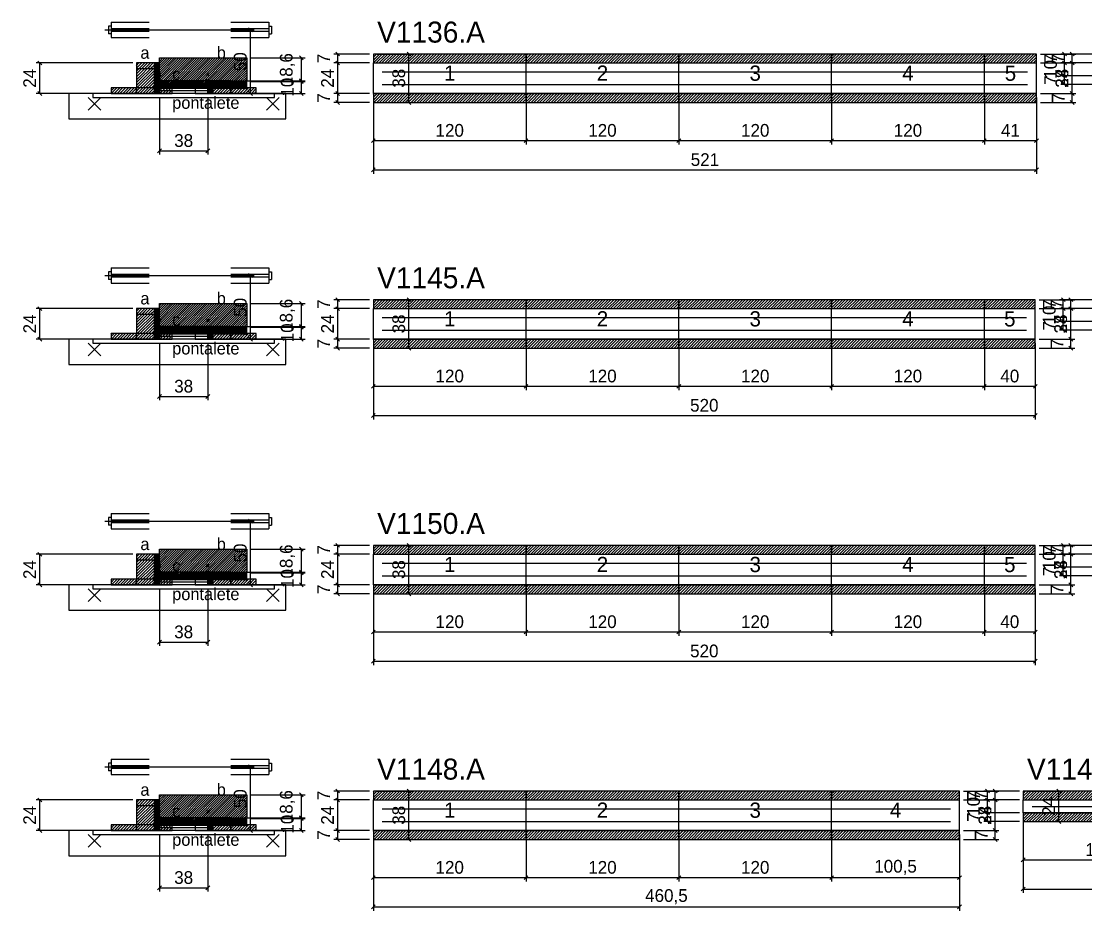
# Model space of a CAD drawing. Extents: x -10500 to 3070, y -11667 to 1250.
# Drawn here: x -69 to 768, y -10123 to -9424 of the extents above; entities that cross this region are included whole.
import ezdxf
from ezdxf.enums import TextEntityAlignment as Align

# ---------------------------------------------------------------- set-up
doc = ezdxf.new("R2010")
doc.units = 0
for name, color, linetype in [('5', 5, 'Continuous'), ('barrote', 126, 'Continuous'), ('CONCRETO', 251, 'Continuous'), ('COTA', 241, 'Continuous'), ('detalhes', 7, 'Continuous'), ('ESTRUTURACAO', 7, 'Continuous'), ('Hachura', 251, 'Continuous'), ('Madeira', 126, 'Continuous'), ('NOMENCLATURA', 7, 'Continuous'), ('Painéis', 200, 'Continuous'), ('presilha', 224, 'Continuous'), ('SARR_2.2x7', 40, 'Continuous'), ('SCO-___-LAJ', 224, 'Continuous'), ('TENSOR', 224, 'Continuous')]:
    doc.layers.add(name, color=color, linetype=linetype)
doc.dimstyles.new('PAINEL', dxfattribs={"dimtxt": 10, "dimasz": 3, "dimexe": 3, "dimexo": 3, "dimgap": 3, "dimtad": 1, "dimblk": 'OBLIQUE', "dimblk1": 'OBLIQUE', "dimcen": 2.5, "dimclrd": 4, "dimclre": 4, "dimclrt": 240, "dimazin": 3, "dimtfac": 1, "dimtmove": 0, "dimatfit": 3})

# ---------------------------------------------------------------- blocks, each defined once
blk = doc.blocks.new('PAR_ESQ')
for p, q in [((-1, -1), (1, 1)), ((-1, 1), (1, -1))]:
    blk.add_line(p, q)
blk = doc.blocks.new('PAR_FUNDO_ESQ')
for p, q in [((-1, -1), (1, 1)), ((-1, 1), (1, -1))]:
    blk.add_line(p, q)
blk = doc.blocks.new('PAR_FUNDO_DIR')
for p, q in [((-1, -1), (1, 1)), ((-1, 1), (1, -1))]:
    blk.add_line(p, q)
blk = doc.blocks.new('par_int_esq')
for p, q in [((-1, -1), (1, 1)), ((-1, 1), (1, -1))]:
    blk.add_line(p, q)
blk = doc.blocks.new('par_int_dir')
for p, q in [((-1, -1), (1, 1)), ((-1, 1), (1, -1))]:
    blk.add_line(p, q)
blk = doc.blocks.new('_OBLIQUE')
at = {"color": 0, "linetype": 'BYBLOCK'}
blk.add_line((-0.5, -0.5), (0.5, 0.5), dxfattribs=at)

msp = doc.modelspace()

# ---------------------------------------------------------------- hatches: boundary and pattern name
at = {"layer": 'COTA'}
h = msp.add_hatch(dxfattribs=at)
h.set_pattern_fill('ANSI31', scale=0.4)
h.paths.add_polyline_path([(40, -9473), (40, -9453), (108.5, -9453), (108.5, -9471.6), (78, -9471.6), (78, -9473)])
h = msp.add_hatch(dxfattribs=at)
h.set_pattern_fill('ANSI31', scale=0.5)
h.paths.add_polyline_path([(208, -9457), (328, -9457), (328, -9450), (208, -9450)])
h = msp.add_hatch(dxfattribs=at)
h.set_pattern_fill('ANSI31', scale=0.5)
h.paths.add_polyline_path([(328, -9457), (448, -9457), (448, -9450), (328, -9450)])
h = msp.add_hatch(dxfattribs=at)
h.set_pattern_fill('ANSI31', scale=0.5)
h.paths.add_polyline_path([(448, -9457), (568, -9457), (568, -9450), (448, -9450)])
h = msp.add_hatch(dxfattribs=at)
h.set_pattern_fill('ANSI31', scale=0.5)
h.paths.add_polyline_path([(568, -9457), (688, -9457), (688, -9450), (568, -9450)])
h = msp.add_hatch(dxfattribs=at)
h.set_pattern_fill('ANSI31', scale=0.5)
h.paths.add_polyline_path([(688, -9457), (729, -9457), (729, -9450), (688, -9450)])
h = msp.add_hatch(dxfattribs=at)
h.set_pattern_fill('ANSI31', scale=0.5)
h.paths.add_polyline_path([(208, -9488), (328, -9488), (328, -9481), (208, -9481)])
h = msp.add_hatch(dxfattribs=at)
h.set_pattern_fill('ANSI31', scale=0.5)
h.paths.add_polyline_path([(328, -9488), (448, -9488), (448, -9481), (328, -9481)])
h = msp.add_hatch(dxfattribs=at)
h.set_pattern_fill('ANSI31', scale=0.5)
h.paths.add_polyline_path([(448, -9488), (568, -9488), (568, -9481), (448, -9481)])
h = msp.add_hatch(dxfattribs=at)
h.set_pattern_fill('ANSI31', scale=0.5)
h.paths.add_polyline_path([(568, -9488), (688, -9488), (688, -9481), (568, -9481)])
h = msp.add_hatch(dxfattribs=at)
h.set_pattern_fill('ANSI31', scale=0.5)
h.paths.add_polyline_path([(688, -9488), (729, -9488), (729, -9481), (688, -9481)])
h = msp.add_hatch(dxfattribs=at)
h.set_pattern_fill('ANSI31', scale=0.4)
h.paths.add_polyline_path([(40, -9666), (40, -9646), (108.5, -9646), (108.5, -9664.6), (78, -9664.6), (78, -9666)])
h = msp.add_hatch(dxfattribs=at)
h.set_pattern_fill('ANSI31', scale=0.5)
h.paths.add_polyline_path([(208, -9650), (328, -9650), (328, -9643), (208, -9643)])
h = msp.add_hatch(dxfattribs=at)
h.set_pattern_fill('ANSI31', scale=0.5)
h.paths.add_polyline_path([(328, -9650), (448, -9650), (448, -9643), (328, -9643)])
h = msp.add_hatch(dxfattribs=at)
h.set_pattern_fill('ANSI31', scale=0.5)
h.paths.add_polyline_path([(448, -9650), (568, -9650), (568, -9643), (448, -9643)])
h = msp.add_hatch(dxfattribs=at)
h.set_pattern_fill('ANSI31', scale=0.5)
h.paths.add_polyline_path([(568, -9650), (688, -9650), (688, -9643), (568, -9643)])
h = msp.add_hatch(dxfattribs=at)
h.set_pattern_fill('ANSI31', scale=0.5)
h.paths.add_polyline_path([(688, -9650), (728, -9650), (728, -9643), (688, -9643)])
h = msp.add_hatch(dxfattribs=at)
h.set_pattern_fill('ANSI31', scale=0.5)
h.paths.add_polyline_path([(208, -9681), (328, -9681), (328, -9674), (208, -9674)])
h = msp.add_hatch(dxfattribs=at)
h.set_pattern_fill('ANSI31', scale=0.5)
h.paths.add_polyline_path([(328, -9681), (448, -9681), (448, -9674), (328, -9674)])
h = msp.add_hatch(dxfattribs=at)
h.set_pattern_fill('ANSI31', scale=0.5)
h.paths.add_polyline_path([(448, -9681), (568, -9681), (568, -9674), (448, -9674)])
h = msp.add_hatch(dxfattribs=at)
h.set_pattern_fill('ANSI31', scale=0.5)
h.paths.add_polyline_path([(568, -9681), (688, -9681), (688, -9674), (568, -9674)])
h = msp.add_hatch(dxfattribs=at)
h.set_pattern_fill('ANSI31', scale=0.5)
h.paths.add_polyline_path([(688, -9681), (728, -9681), (728, -9674), (688, -9674)])
h = msp.add_hatch(dxfattribs=at)
h.set_pattern_fill('ANSI31', scale=0.4)
h.paths.add_polyline_path([(40, -9859), (40, -9839), (108.5, -9839), (108.5, -9857.6), (78, -9857.6), (78, -9859)])
h = msp.add_hatch(dxfattribs=at)
h.set_pattern_fill('ANSI31', scale=0.5)
h.paths.add_polyline_path([(208, -9843), (328, -9843), (328, -9836), (208, -9836)])
h = msp.add_hatch(dxfattribs=at)
h.set_pattern_fill('ANSI31', scale=0.5)
h.paths.add_polyline_path([(328, -9843), (448, -9843), (448, -9836), (328, -9836)])
h = msp.add_hatch(dxfattribs=at)
h.set_pattern_fill('ANSI31', scale=0.5)
h.paths.add_polyline_path([(448, -9843), (568, -9843), (568, -9836), (448, -9836)])
h = msp.add_hatch(dxfattribs=at)
h.set_pattern_fill('ANSI31', scale=0.5)
h.paths.add_polyline_path([(568, -9843), (688, -9843), (688, -9836), (568, -9836)])
h = msp.add_hatch(dxfattribs=at)
h.set_pattern_fill('ANSI31', scale=0.5)
h.paths.add_polyline_path([(688, -9843), (728, -9843), (728, -9836), (688, -9836)])
h = msp.add_hatch(dxfattribs=at)
h.set_pattern_fill('ANSI31', scale=0.5)
h.paths.add_polyline_path([(208, -9874), (328, -9874), (328, -9867), (208, -9867)])
h = msp.add_hatch(dxfattribs=at)
h.set_pattern_fill('ANSI31', scale=0.5)
h.paths.add_polyline_path([(328, -9874), (448, -9874), (448, -9867), (328, -9867)])
h = msp.add_hatch(dxfattribs=at)
h.set_pattern_fill('ANSI31', scale=0.5)
h.paths.add_polyline_path([(448, -9874), (568, -9874), (568, -9867), (448, -9867)])
h = msp.add_hatch(dxfattribs=at)
h.set_pattern_fill('ANSI31', scale=0.5)
h.paths.add_polyline_path([(568, -9874), (688, -9874), (688, -9867), (568, -9867)])
h = msp.add_hatch(dxfattribs=at)
h.set_pattern_fill('ANSI31', scale=0.5)
h.paths.add_polyline_path([(688, -9874), (728, -9874), (728, -9867), (688, -9867)])
h = msp.add_hatch(dxfattribs=at)
h.set_pattern_fill('ANSI31', scale=0.4)
h.paths.add_polyline_path([(40, -10052), (40, -10032), (108.5, -10032), (108.5, -10050.6), (78, -10050.6), (78, -10052)])
h = msp.add_hatch(dxfattribs=at)
h.set_pattern_fill('ANSI31', scale=0.5)
h.paths.add_polyline_path([(208, -10036), (328, -10036), (328, -10029), (208, -10029)])
h = msp.add_hatch(dxfattribs=at)
h.set_pattern_fill('ANSI31', scale=0.5)
h.paths.add_polyline_path([(328, -10036), (448, -10036), (448, -10029), (328, -10029)])
h = msp.add_hatch(dxfattribs=at)
h.set_pattern_fill('ANSI31', scale=0.5)
h.paths.add_polyline_path([(448, -10036), (568, -10036), (568, -10029), (448, -10029)])
h = msp.add_hatch(dxfattribs=at)
h.set_pattern_fill('ANSI31', scale=0.5)
h.paths.add_polyline_path([(568, -10036), (668.5, -10036), (668.5, -10029), (568, -10029)])
h = msp.add_hatch(dxfattribs=at)
h.set_pattern_fill('ANSI31', scale=0.5)
h.paths.add_polyline_path([(718.5, -10036), (838.5, -10036), (838.5, -10029), (718.5, -10029)])
h = msp.add_hatch(dxfattribs=at)
h.set_pattern_fill('ANSI31', scale=0.5)
h.paths.add_polyline_path([(718.5, -10053), (838.5, -10053), (838.5, -10046), (718.5, -10046)])
h = msp.add_hatch(dxfattribs=at)
h.set_pattern_fill('ANSI31', scale=0.5)
h.paths.add_polyline_path([(208, -10067), (328, -10067), (328, -10060), (208, -10060)])
h = msp.add_hatch(dxfattribs=at)
h.set_pattern_fill('ANSI31', scale=0.5)
h.paths.add_polyline_path([(328, -10067), (448, -10067), (448, -10060), (328, -10060)])
h = msp.add_hatch(dxfattribs=at)
h.set_pattern_fill('ANSI31', scale=0.5)
h.paths.add_polyline_path([(448, -10067), (568, -10067), (568, -10060), (448, -10060)])
h = msp.add_hatch(dxfattribs=at)
h.set_pattern_fill('ANSI31', scale=0.5)
h.paths.add_polyline_path([(568, -10067), (668.5, -10067), (668.5, -10060), (568, -10060)])
at = {"layer": 'Hachura'}
h = msp.add_hatch(dxfattribs=at)
h.set_pattern_fill('ANSI31', scale=0.5)
h.paths.add_polyline_path([(22, -9481), (36, -9481), (36, -9457), (22, -9457)])
h = msp.add_hatch(dxfattribs=at)
h.set_pattern_fill('ANSI31', scale=0.5)
h.paths.add_polyline_path([(22, -9461.4), (36, -9461.4), (36, -9457), (22, -9457)])
h = msp.add_hatch(dxfattribs=at)
h.set_pattern_fill('SOLID')
h.paths.add_polyline_path([(36, -9481), (40, -9481), (40, -9457), (36, -9457)])
h = msp.add_hatch(dxfattribs=at)
h.set_pattern_fill('SOLID')
h.paths.add_polyline_path([(40, -9476.6), (78, -9476.6), (78, -9473), (40, -9473)])
h = msp.add_hatch(dxfattribs=at)
h.set_pattern_fill('SOLID')
h.paths.add_polyline_path([(78, -9481), (82, -9481), (82, -9471), (78, -9471)])
h = msp.add_hatch(dxfattribs=at)
h.set_pattern_fill('SOLID')
h.paths.add_polyline_path([(78, -9471), (108.5, -9471), (108.5, -9477), (78, -9477)])
h = msp.add_hatch(dxfattribs=at)
h.set_pattern_fill('ANSI31', scale=0.5)
h.paths.add_polyline_path([(82, -9481), (96, -9481), (96, -9471), (82, -9471)])
h = msp.add_hatch(dxfattribs=at)
h.set_pattern_fill('ANSI31', scale=0.5)
h.paths.add_polyline_path([(82, -9475.4), (96, -9475.4), (96, -9471), (82, -9471)])
h = msp.add_hatch(dxfattribs=at)
h.set_pattern_fill('ANSI31', scale=0.5)
h.paths.add_polyline_path([(2, -9481), (22, -9481), (22, -9476.6), (2, -9476.6)])
h = msp.add_hatch(dxfattribs=at)
h.set_pattern_fill('ANSI31', scale=0.5)
h.paths.add_polyline_path([(40, -9481), (50, -9481), (50, -9476.6), (40, -9476.6)])
h = msp.add_hatch(dxfattribs=at)
h.set_pattern_fill('ANSI31', scale=0.5)
h.paths.add_polyline_path([(96, -9481), (116, -9481), (116, -9476.6), (96, -9476.6)])
h = msp.add_hatch(dxfattribs=at)
h.set_pattern_fill('ANSI31', scale=0.5)
h.paths.add_polyline_path([(22, -9674), (36, -9674), (36, -9650), (22, -9650)])
h = msp.add_hatch(dxfattribs=at)
h.set_pattern_fill('ANSI31', scale=0.5)
h.paths.add_polyline_path([(22, -9654.4), (36, -9654.4), (36, -9650), (22, -9650)])
h = msp.add_hatch(dxfattribs=at)
h.set_pattern_fill('SOLID')
h.paths.add_polyline_path([(36, -9674), (40, -9674), (40, -9650), (36, -9650)])
h = msp.add_hatch(dxfattribs=at)
h.set_pattern_fill('SOLID')
h.paths.add_polyline_path([(40, -9669.6), (78, -9669.6), (78, -9666), (40, -9666)])
h = msp.add_hatch(dxfattribs=at)
h.set_pattern_fill('SOLID')
h.paths.add_polyline_path([(78, -9674), (82, -9674), (82, -9664), (78, -9664)])
h = msp.add_hatch(dxfattribs=at)
h.set_pattern_fill('SOLID')
h.paths.add_polyline_path([(78, -9664), (108.5, -9664), (108.5, -9670), (78, -9670)])
h = msp.add_hatch(dxfattribs=at)
h.set_pattern_fill('ANSI31', scale=0.5)
h.paths.add_polyline_path([(82, -9674), (96, -9674), (96, -9664), (82, -9664)])
h = msp.add_hatch(dxfattribs=at)
h.set_pattern_fill('ANSI31', scale=0.5)
h.paths.add_polyline_path([(82, -9668.4), (96, -9668.4), (96, -9664), (82, -9664)])
h = msp.add_hatch(dxfattribs=at)
h.set_pattern_fill('ANSI31', scale=0.5)
h.paths.add_polyline_path([(2, -9674), (22, -9674), (22, -9669.6), (2, -9669.6)])
h = msp.add_hatch(dxfattribs=at)
h.set_pattern_fill('ANSI31', scale=0.5)
h.paths.add_polyline_path([(40, -9674), (50, -9674), (50, -9669.6), (40, -9669.6)])
h = msp.add_hatch(dxfattribs=at)
h.set_pattern_fill('ANSI31', scale=0.5)
h.paths.add_polyline_path([(96, -9674), (116, -9674), (116, -9669.6), (96, -9669.6)])
h = msp.add_hatch(dxfattribs=at)
h.set_pattern_fill('ANSI31', scale=0.5)
h.paths.add_polyline_path([(22, -9867), (36, -9867), (36, -9843), (22, -9843)])
h = msp.add_hatch(dxfattribs=at)
h.set_pattern_fill('ANSI31', scale=0.5)
h.paths.add_polyline_path([(22, -9847.4), (36, -9847.4), (36, -9843), (22, -9843)])
h = msp.add_hatch(dxfattribs=at)
h.set_pattern_fill('SOLID')
h.paths.add_polyline_path([(36, -9867), (40, -9867), (40, -9843), (36, -9843)])
h = msp.add_hatch(dxfattribs=at)
h.set_pattern_fill('SOLID')
h.paths.add_polyline_path([(78, -9867), (82, -9867), (82, -9857), (78, -9857)])
h = msp.add_hatch(dxfattribs=at)
h.set_pattern_fill('SOLID')
h.paths.add_polyline_path([(78, -9857), (108.5, -9857), (108.5, -9863), (78, -9863)])
h = msp.add_hatch(dxfattribs=at)
h.set_pattern_fill('ANSI31', scale=0.5)
h.paths.add_polyline_path([(82, -9867), (96, -9867), (96, -9857), (82, -9857)])
h = msp.add_hatch(dxfattribs=at)
h.set_pattern_fill('ANSI31', scale=0.5)
h.paths.add_polyline_path([(82, -9861.4), (96, -9861.4), (96, -9857), (82, -9857)])
h = msp.add_hatch(dxfattribs=at)
h.set_pattern_fill('ANSI31', scale=0.5)
h.paths.add_polyline_path([(2, -9867), (22, -9867), (22, -9862.6), (2, -9862.6)])
h = msp.add_hatch(dxfattribs=at)
h.set_pattern_fill('SOLID')
h.paths.add_polyline_path([(40, -9862.6), (78, -9862.6), (78, -9859), (40, -9859)])
h = msp.add_hatch(dxfattribs=at)
h.set_pattern_fill('ANSI31', scale=0.5)
h.paths.add_polyline_path([(40, -9867), (50, -9867), (50, -9862.6), (40, -9862.6)])
h = msp.add_hatch(dxfattribs=at)
h.set_pattern_fill('ANSI31', scale=0.5)
h.paths.add_polyline_path([(96, -9867), (116, -9867), (116, -9862.6), (96, -9862.6)])
h = msp.add_hatch(dxfattribs=at)
h.set_pattern_fill('ANSI31', scale=0.5)
h.paths.add_polyline_path([(22, -10060), (36, -10060), (36, -10036), (22, -10036)])
h = msp.add_hatch(dxfattribs=at)
h.set_pattern_fill('ANSI31', scale=0.5)
h.paths.add_polyline_path([(22, -10040.4), (36, -10040.4), (36, -10036), (22, -10036)])
h = msp.add_hatch(dxfattribs=at)
h.set_pattern_fill('SOLID')
h.paths.add_polyline_path([(36, -10060), (40, -10060), (40, -10036), (36, -10036)])
h = msp.add_hatch(dxfattribs=at)
h.set_pattern_fill('SOLID')
h.paths.add_polyline_path([(78, -10060), (82, -10060), (82, -10050), (78, -10050)])
h = msp.add_hatch(dxfattribs=at)
h.set_pattern_fill('SOLID')
h.paths.add_polyline_path([(78, -10050), (108.5, -10050), (108.5, -10056), (78, -10056)])
h = msp.add_hatch(dxfattribs=at)
h.set_pattern_fill('ANSI31', scale=0.5)
h.paths.add_polyline_path([(82, -10060), (96, -10060), (96, -10050), (82, -10050)])
h = msp.add_hatch(dxfattribs=at)
h.set_pattern_fill('ANSI31', scale=0.5)
h.paths.add_polyline_path([(82, -10054.4), (96, -10054.4), (96, -10050), (82, -10050)])
h = msp.add_hatch(dxfattribs=at)
h.set_pattern_fill('ANSI31', scale=0.5)
h.paths.add_polyline_path([(2, -10060), (22, -10060), (22, -10055.6), (2, -10055.6)])
h = msp.add_hatch(dxfattribs=at)
h.set_pattern_fill('SOLID')
h.paths.add_polyline_path([(40, -10055.6), (78, -10055.6), (78, -10052), (40, -10052)])
h = msp.add_hatch(dxfattribs=at)
h.set_pattern_fill('ANSI31', scale=0.5)
h.paths.add_polyline_path([(40, -10060), (50, -10060), (50, -10055.6), (40, -10055.6)])
h = msp.add_hatch(dxfattribs=at)
h.set_pattern_fill('ANSI31', scale=0.5)
h.paths.add_polyline_path([(96, -10060), (116, -10060), (116, -10055.6), (96, -10055.6)])
at = {"layer": 'HACHURACONCRETO'}
h = msp.add_hatch(dxfattribs=at)
h.set_pattern_fill('ANSI31', scale=0.3)
h.paths.add_polyline_path([(40, -9476.6), (78, -9476.6), (78, -9471), (40, -9471)])
h = msp.add_hatch(dxfattribs=at)
h.set_pattern_fill('ANSI31', scale=0.3)
h.paths.add_polyline_path([(40, -9669.6), (78, -9669.6), (78, -9664), (40, -9664)])
h = msp.add_hatch(dxfattribs=at)
h.set_pattern_fill('ANSI31', scale=0.3)
h.paths.add_polyline_path([(40, -9862.6), (78, -9862.6), (78, -9857), (40, -9857)])
h = msp.add_hatch(dxfattribs=at)
h.set_pattern_fill('ANSI31', scale=0.3)
h.paths.add_polyline_path([(40, -10055.6), (78, -10055.6), (78, -10050), (40, -10050)])

# ---------------------------------------------------------------- linework, layer by layer
for p, q in [((0, -9428), (0, -9434)), ((2, -9428), (0, -9428)), ((2, -9425), (32, -9425)), ((2, -9425), (2, -9437)), ((2, -9430), (32, -9430)), ((2, -9432), (32, -9432)), ((96, -9425), (126, -9425)), ((96, -9430), (126, -9430)), ((96, -9432), (126, -9432)), ((126, -9425), (126, -9437)), ((126, -9428), (128, -9428)), ((128, -9428), (128, -9434)), ((2, -9434), (0, -9434)), ((2, -9437), (32, -9437)), ((96, -9437), (126, -9437)), ((126, -9434), (128, -9434)), ((0, -9621), (0, -9627)), ((2, -9621), (0, -9621)), ((2, -9618), (32, -9618)), ((2, -9618), (2, -9630)), ((2, -9623), (32, -9623)), ((96, -9618), (126, -9618)), ((96, -9623), (126, -9623)), ((126, -9618), (126, -9630)), ((126, -9621), (128, -9621)), ((128, -9621), (128, -9627)), ((2, -9627), (0, -9627)), ((2, -9625), (32, -9625)), ((2, -9630), (32, -9630)), ((96, -9625), (126, -9625)), ((96, -9630), (126, -9630)), ((126, -9627), (128, -9627)), ((0, -9814), (0, -9820)), ((2, -9814), (0, -9814)), ((2, -9811), (32, -9811)), ((2, -9811), (2, -9823)), ((2, -9816), (32, -9816)), ((96, -9811), (126, -9811)), ((96, -9816), (126, -9816)), ((126, -9811), (126, -9823)), ((126, -9814), (128, -9814)), ((128, -9814), (128, -9820)), ((2, -9820), (0, -9820)), ((2, -9818), (32, -9818)), ((2, -9823), (32, -9823)), ((96, -9818), (126, -9818)), ((96, -9823), (126, -9823)), ((126, -9820), (128, -9820)), ((0, -10007), (0, -10013)), ((2, -10007), (0, -10007)), ((2, -10004), (32, -10004)), ((2, -10004), (2, -10016)), ((2, -10009), (32, -10009)), ((96, -10004), (126, -10004)), ((96, -10009), (126, -10009)), ((126, -10004), (126, -10016)), ((126, -10007), (128, -10007)), ((128, -10007), (128, -10013)), ((2, -10013), (0, -10013)), ((2, -10011), (32, -10011)), ((2, -10016), (32, -10016)), ((96, -10011), (126, -10011)), ((96, -10016), (126, -10016)), ((126, -10013), (128, -10013))]:
    msp.add_line(p, q)
at = {"layer": 'BARRA_ANCORAGEM'}
for p, q in [((40, -9473.3), (78, -9473.3)), ((40, -9475.3), (40, -9473.3)), ((78, -9475.3), (78, -9473.3)), ((40, -9475.3), (78, -9475.3)), ((40, -9476.7), (78, -9476.7)), ((40, -9478.7), (40, -9476.7)), ((40, -9478.7), (78, -9478.7)), ((78, -9478.7), (78, -9476.7)), ((40, -9666.3), (78, -9666.3)), ((40, -9668.3), (40, -9666.3)), ((78, -9668.3), (78, -9666.3)), ((40, -9668.3), (78, -9668.3)), ((40, -9669.7), (78, -9669.7)), ((40, -9671.7), (40, -9669.7)), ((40, -9671.7), (78, -9671.7)), ((78, -9671.7), (78, -9669.7)), ((40, -9859.3), (78, -9859.3)), ((40, -9861.3), (40, -9859.3)), ((40, -9861.3), (78, -9861.3)), ((40, -9862.7), (78, -9862.7)), ((40, -9864.7), (40, -9862.7)), ((40, -9864.7), (78, -9864.7)), ((78, -9861.3), (78, -9859.3)), ((78, -9864.7), (78, -9862.7)), ((40, -10052.3), (78, -10052.3)), ((40, -10054.3), (40, -10052.3)), ((40, -10054.3), (78, -10054.3)), ((40, -10055.7), (78, -10055.7)), ((40, -10057.7), (40, -10055.7)), ((40, -10057.7), (78, -10057.7)), ((78, -10054.3), (78, -10052.3)), ((78, -10057.7), (78, -10055.7))]:
    msp.add_line(p, q, dxfattribs=at)
at = {"layer": 'barrote'}
for points in [[(-31.25, -9501), (139.25, -9501), (139.25, -9481), (-31.25, -9481)], [(-31.25, -9694), (139.25, -9694), (139.25, -9674), (-31.25, -9674)], [(-31.25, -9887), (139.25, -9887), (139.25, -9867), (-31.25, -9867)], [(-31.25, -10080), (139.25, -10080), (139.25, -10060), (-31.25, -10060)]]:
    msp.add_lwpolyline(points, close=True, dxfattribs=at)
at = {"layer": 'CONCRETO'}
for points in [[(40, -9473), (40, -9453), (108.5, -9453), (108.5, -9471.6), (78, -9471.6), (78, -9473)], [(40, -9666), (40, -9646), (108.5, -9646), (108.5, -9664.6), (78, -9664.6), (78, -9666)], [(40, -9859), (40, -9839), (108.5, -9839), (108.5, -9857.6), (78, -9857.6), (78, -9859)], [(40, -10052), (40, -10032), (108.5, -10032), (108.5, -10050.6), (78, -10050.6), (78, -10052)]]:
    msp.add_lwpolyline(points, close=True, dxfattribs=at)
at = {"layer": 'HACHURACONCRETO'}
for points in [[(40, -9476.6), (78, -9476.6), (78, -9471), (40, -9471)], [(40, -9669.6), (78, -9669.6), (78, -9664), (40, -9664)], [(40, -9862.6), (78, -9862.6), (78, -9857), (40, -9857)], [(40, -10055.6), (78, -10055.6), (78, -10050), (40, -10050)]]:
    msp.add_lwpolyline(points, close=True, dxfattribs=at)
at = {"layer": 'Madeira'}
for points in [[(22, -9481), (36, -9481), (36, -9457), (22, -9457)], [(22, -9461.4), (36, -9461.4), (36, -9457), (22, -9457)], [(82, -9481), (96, -9481), (96, -9471), (82, -9471)], [(82, -9475.4), (96, -9475.4), (96, -9471), (82, -9471)], [(2, -9481), (22, -9481), (22, -9476.6), (2, -9476.6)], [(22, -9481), (36, -9481), (36, -9476.6), (22, -9476.6)], [(40, -9481), (50, -9481), (50, -9476.6), (40, -9476.6)], [(68, -9481), (78, -9481), (78, -9476.6), (68, -9476.6)], [(96, -9481), (116, -9481), (116, -9476.6), (96, -9476.6)], [(22, -9674), (36, -9674), (36, -9650), (22, -9650)], [(22, -9654.4), (36, -9654.4), (36, -9650), (22, -9650)], [(82, -9674), (96, -9674), (96, -9664), (82, -9664)], [(82, -9668.4), (96, -9668.4), (96, -9664), (82, -9664)], [(2, -9674), (22, -9674), (22, -9669.6), (2, -9669.6)], [(22, -9674), (36, -9674), (36, -9669.6), (22, -9669.6)], [(40, -9674), (50, -9674), (50, -9669.6), (40, -9669.6)], [(68, -9674), (78, -9674), (78, -9669.6), (68, -9669.6)], [(96, -9674), (116, -9674), (116, -9669.6), (96, -9669.6)], [(22, -9867), (36, -9867), (36, -9843), (22, -9843)], [(22, -9847.4), (36, -9847.4), (36, -9843), (22, -9843)], [(82, -9867), (96, -9867), (96, -9857), (82, -9857)], [(82, -9861.4), (96, -9861.4), (96, -9857), (82, -9857)], [(2, -9867), (22, -9867), (22, -9862.6), (2, -9862.6)], [(22, -9867), (36, -9867), (36, -9862.6), (22, -9862.6)], [(40, -9867), (50, -9867), (50, -9862.6), (40, -9862.6)], [(68, -9867), (78, -9867), (78, -9862.6), (68, -9862.6)], [(96, -9867), (116, -9867), (116, -9862.6), (96, -9862.6)], [(22, -10060), (36, -10060), (36, -10036), (22, -10036)], [(22, -10040.4), (36, -10040.4), (36, -10036), (22, -10036)], [(82, -10060), (96, -10060), (96, -10050), (82, -10050)], [(82, -10054.4), (96, -10054.4), (96, -10050), (82, -10050)], [(2, -10060), (22, -10060), (22, -10055.6), (2, -10055.6)], [(22, -10060), (36, -10060), (36, -10055.6), (22, -10055.6)], [(40, -10060), (50, -10060), (50, -10055.6), (40, -10055.6)], [(68, -10060), (78, -10060), (78, -10055.6), (68, -10055.6)], [(96, -10060), (116, -10060), (116, -10055.6), (96, -10055.6)]]:
    msp.add_lwpolyline(points, close=True, dxfattribs=at)
at = {"layer": 'Painéis'}
for p, q in [((208, -9457), (328, -9457)), ((208, -9481), (208, -9457)), ((328, -9481), (328, -9457)), ((328, -9481), (328, -9457)), ((328, -9457), (448, -9457)), ((328, -9481), (328, -9457)), ((448, -9481), (448, -9457)), ((448, -9481), (448, -9457)), ((448, -9457), (568, -9457)), ((448, -9481), (448, -9457)), ((568, -9481), (568, -9457)), ((568, -9481), (568, -9457)), ((568, -9457), (688, -9457)), ((568, -9481), (568, -9457)), ((688, -9481), (688, -9457)), ((688, -9481), (688, -9457)), ((688, -9457), (729, -9457)), ((688, -9481), (688, -9457)), ((729, -9481), (729, -9457)), ((208, -9481), (328, -9481)), ((328, -9481), (448, -9481)), ((448, -9481), (568, -9481)), ((568, -9481), (688, -9481)), ((688, -9481), (729, -9481)), ((208, -9650), (328, -9650)), ((208, -9674), (208, -9650)), ((328, -9674), (328, -9650)), ((328, -9674), (328, -9650)), ((328, -9650), (448, -9650)), ((328, -9674), (328, -9650)), ((448, -9674), (448, -9650)), ((448, -9674), (448, -9650)), ((448, -9650), (568, -9650)), ((448, -9674), (448, -9650)), ((568, -9674), (568, -9650)), ((568, -9674), (568, -9650)), ((568, -9650), (688, -9650)), ((568, -9674), (568, -9650)), ((688, -9674), (688, -9650)), ((688, -9674), (688, -9650)), ((688, -9650), (728, -9650)), ((688, -9674), (688, -9650)), ((728, -9674), (728, -9650)), ((208, -9674), (328, -9674)), ((328, -9674), (448, -9674)), ((448, -9674), (568, -9674)), ((568, -9674), (688, -9674)), ((688, -9674), (728, -9674)), ((208, -9843), (328, -9843)), ((208, -9867), (208, -9843)), ((328, -9867), (328, -9843)), ((328, -9867), (328, -9843)), ((328, -9843), (448, -9843)), ((328, -9867), (328, -9843)), ((448, -9867), (448, -9843)), ((448, -9867), (448, -9843)), ((448, -9843), (568, -9843)), ((448, -9867), (448, -9843)), ((568, -9867), (568, -9843)), ((568, -9867), (568, -9843)), ((568, -9843), (688, -9843)), ((568, -9867), (568, -9843)), ((688, -9867), (688, -9843)), ((688, -9867), (688, -9843)), ((688, -9843), (728, -9843)), ((688, -9867), (688, -9843)), ((728, -9867), (728, -9843)), ((208, -9867), (328, -9867)), ((328, -9867), (448, -9867)), ((448, -9867), (568, -9867)), ((568, -9867), (688, -9867)), ((688, -9867), (728, -9867)), ((208, -10036), (328, -10036)), ((208, -10060), (208, -10036)), ((328, -10060), (328, -10036)), ((328, -10060), (328, -10036)), ((328, -10036), (448, -10036)), ((328, -10060), (328, -10036)), ((448, -10060), (448, -10036)), ((448, -10060), (448, -10036)), ((448, -10036), (568, -10036)), ((448, -10060), (448, -10036)), ((568, -10060), (568, -10036)), ((568, -10060), (568, -10036)), ((568, -10036), (668.5, -10036)), ((568, -10060), (568, -10036)), ((668.5, -10060), (668.5, -10036)), ((718.5, -10036), (838.5, -10036)), ((718.5, -10046), (718.5, -10036)), ((718.5, -10046), (838.5, -10046)), ((208, -10060), (328, -10060)), ((328, -10060), (448, -10060)), ((448, -10060), (568, -10060)), ((568, -10060), (668.5, -10060))]:
    msp.add_line(p, q, dxfattribs=at)
for points in [[(36, -9481), (40, -9481), (40, -9457), (36, -9457)], [(40, -9476.6), (78, -9476.6), (78, -9473), (40, -9473)], [(78, -9481), (82, -9481), (82, -9471), (78, -9471)], [(78, -9471), (108.5, -9471), (108.5, -9471.6), (78, -9471.6)], [(36, -9674), (40, -9674), (40, -9650), (36, -9650)], [(40, -9669.6), (78, -9669.6), (78, -9666), (40, -9666)], [(78, -9674), (82, -9674), (82, -9664), (78, -9664)], [(78, -9664), (108.5, -9664), (108.5, -9664.6), (78, -9664.6)], [(36, -9867), (40, -9867), (40, -9843), (36, -9843)], [(78, -9867), (82, -9867), (82, -9857), (78, -9857)], [(78, -9857), (108.5, -9857), (108.5, -9857.6), (78, -9857.6)], [(40, -9862.6), (78, -9862.6), (78, -9859), (40, -9859)], [(36, -10060), (40, -10060), (40, -10036), (36, -10036)], [(78, -10060), (82, -10060), (82, -10050), (78, -10050)], [(78, -10050), (108.5, -10050), (108.5, -10050.6), (78, -10050.6)], [(40, -10055.6), (78, -10055.6), (78, -10052), (40, -10052)]]:
    msp.add_lwpolyline(points, close=True, dxfattribs=at)
at = {"layer": 'presilha'}
for p, q in [((-16, -9494), (-6, -9484)), ((-16, -9484), (-6, -9494)), ((124, -9494), (134, -9484)), ((124, -9484), (134, -9494)), ((-16, -9687), (-6, -9677)), ((-16, -9677), (-6, -9687)), ((124, -9687), (134, -9677)), ((124, -9677), (134, -9687)), ((-16, -9880), (-6, -9870)), ((-16, -9870), (-6, -9880)), ((124, -9880), (134, -9870)), ((124, -9870), (134, -9880)), ((-16, -10073), (-6, -10063)), ((-16, -10063), (-6, -10073)), ((124, -10073), (134, -10063)), ((124, -10063), (134, -10073))]:
    msp.add_line(p, q, dxfattribs=at)
at = {"layer": 'SARR_2.2x7'}
for points in [[(215, -9464), (328, -9464)], [(215, -9464), (328, -9464)], [(328, -9464), (448, -9464)], [(328, -9464), (448, -9464)], [(448, -9464), (568, -9464)], [(448, -9464), (568, -9464)], [(568, -9464), (688, -9464)], [(568, -9464), (688, -9464)], [(688, -9464), (722, -9464)], [(688, -9464), (722, -9464)], [(215, -9474), (328, -9474)], [(215, -9474), (328, -9474)], [(328, -9474), (448, -9474)], [(328, -9474), (448, -9474)], [(448, -9474), (568, -9474)], [(448, -9474), (568, -9474)], [(568, -9474), (688, -9474)], [(568, -9474), (688, -9474)], [(688, -9474), (722, -9474)], [(688, -9474), (722, -9474)], [(215, -9657), (328, -9657)], [(215, -9657), (328, -9657)], [(328, -9657), (448, -9657)], [(328, -9657), (448, -9657)], [(448, -9657), (568, -9657)], [(448, -9657), (568, -9657)], [(568, -9657), (688, -9657)], [(568, -9657), (688, -9657)], [(688, -9657), (721, -9657)], [(688, -9657), (721, -9657)], [(215, -9667), (328, -9667)], [(215, -9667), (328, -9667)], [(328, -9667), (448, -9667)], [(328, -9667), (448, -9667)], [(448, -9667), (568, -9667)], [(448, -9667), (568, -9667)], [(568, -9667), (688, -9667)], [(568, -9667), (688, -9667)], [(688, -9667), (721, -9667)], [(688, -9667), (721, -9667)], [(215, -9850), (328, -9850)], [(215, -9850), (328, -9850)], [(328, -9850), (448, -9850)], [(328, -9850), (448, -9850)], [(448, -9850), (568, -9850)], [(448, -9850), (568, -9850)], [(568, -9850), (688, -9850)], [(568, -9850), (688, -9850)], [(688, -9850), (721, -9850)], [(688, -9850), (721, -9850)], [(215, -9860), (328, -9860)], [(215, -9860), (328, -9860)], [(328, -9860), (448, -9860)], [(328, -9860), (448, -9860)], [(448, -9860), (568, -9860)], [(448, -9860), (568, -9860)], [(568, -9860), (688, -9860)], [(568, -9860), (688, -9860)], [(688, -9860), (721, -9860)], [(688, -9860), (721, -9860)], [(725.5, -10041), (838.5, -10041)], [(725.5, -10041), (838.5, -10041)], [(215, -10043), (328, -10043)], [(215, -10043), (328, -10043)], [(328, -10043), (448, -10043)], [(328, -10043), (448, -10043)], [(448, -10043), (568, -10043)], [(448, -10043), (568, -10043)], [(568, -10043), (661.5, -10043)], [(568, -10043), (661.5, -10043)], [(215, -10053), (328, -10053)], [(215, -10053), (328, -10053)], [(328, -10053), (448, -10053)], [(328, -10053), (448, -10053)], [(448, -10053), (568, -10053)], [(448, -10053), (568, -10053)], [(568, -10053), (661.5, -10053)], [(568, -10053), (661.5, -10053)]]:
    msp.add_lwpolyline(points, dxfattribs=at)
at = {"layer": 'SARRAFO_2_2X7'}
for p, q in [((36, -9466.2), (36, -9461.8)), ((36, -9461.8), (40, -9461.8)), ((40, -9466.2), (40, -9461.8)), ((36, -9466.2), (40, -9466.2)), ((36, -9476.2), (36, -9471.8)), ((36, -9471.8), (40, -9471.8)), ((40, -9476.2), (40, -9471.8)), ((78, -9478.2), (78, -9473.8)), ((78, -9473.8), (82, -9473.8)), ((82, -9478.2), (82, -9473.8)), ((36, -9476.2), (40, -9476.2)), ((78, -9478.2), (82, -9478.2)), ((36, -9659.2), (36, -9654.8)), ((36, -9654.8), (40, -9654.8)), ((40, -9659.2), (40, -9654.8)), ((36, -9659.2), (40, -9659.2)), ((36, -9669.2), (36, -9664.8)), ((36, -9664.8), (40, -9664.8)), ((40, -9669.2), (40, -9664.8)), ((36, -9669.2), (40, -9669.2)), ((78, -9671.2), (78, -9666.8)), ((78, -9666.8), (82, -9666.8)), ((78, -9671.2), (82, -9671.2)), ((82, -9671.2), (82, -9666.8)), ((36, -9852.2), (36, -9847.8)), ((36, -9847.8), (40, -9847.8)), ((40, -9852.2), (40, -9847.8)), ((36, -9852.2), (40, -9852.2)), ((36, -9862.2), (36, -9857.8)), ((36, -9857.8), (40, -9857.8)), ((40, -9862.2), (40, -9857.8)), ((36, -9862.2), (40, -9862.2)), ((78, -9864.2), (78, -9859.8)), ((78, -9859.8), (82, -9859.8)), ((78, -9864.2), (82, -9864.2)), ((82, -9864.2), (82, -9859.8)), ((36, -10045.2), (36, -10040.8)), ((36, -10040.8), (40, -10040.8)), ((40, -10045.2), (40, -10040.8)), ((36, -10045.2), (40, -10045.2)), ((36, -10055.2), (36, -10050.8)), ((36, -10050.8), (40, -10050.8)), ((40, -10055.2), (40, -10050.8)), ((36, -10055.2), (40, -10055.2)), ((78, -10057.2), (78, -10052.8)), ((78, -10052.8), (82, -10052.8)), ((78, -10057.2), (82, -10057.2)), ((82, -10057.2), (82, -10052.8))]:
    msp.add_line(p, q, dxfattribs=at)
at = {"layer": 'SCO-___-LAJ'}
for points in [[(208, -9457), (328, -9457), (328, -9450), (208, -9450)], [(328, -9457), (448, -9457), (448, -9450), (328, -9450)], [(448, -9457), (568, -9457), (568, -9450), (448, -9450)], [(568, -9457), (688, -9457), (688, -9450), (568, -9450)], [(688, -9457), (729, -9457), (729, -9450), (688, -9450)], [(-12.25, -9484.2), (130.25, -9484.2), (130.25, -9481), (-12.25, -9481)], [(208, -9488), (328, -9488), (328, -9481), (208, -9481)], [(328, -9488), (448, -9488), (448, -9481), (328, -9481)], [(448, -9488), (568, -9488), (568, -9481), (448, -9481)], [(568, -9488), (688, -9488), (688, -9481), (568, -9481)], [(688, -9488), (729, -9488), (729, -9481), (688, -9481)], [(208, -9650), (328, -9650), (328, -9643), (208, -9643)], [(328, -9650), (448, -9650), (448, -9643), (328, -9643)], [(448, -9650), (568, -9650), (568, -9643), (448, -9643)], [(568, -9650), (688, -9650), (688, -9643), (568, -9643)], [(688, -9650), (728, -9650), (728, -9643), (688, -9643)], [(-12.25, -9677.2), (130.25, -9677.2), (130.25, -9674), (-12.25, -9674)], [(208, -9681), (328, -9681), (328, -9674), (208, -9674)], [(328, -9681), (448, -9681), (448, -9674), (328, -9674)], [(448, -9681), (568, -9681), (568, -9674), (448, -9674)], [(568, -9681), (688, -9681), (688, -9674), (568, -9674)], [(688, -9681), (728, -9681), (728, -9674), (688, -9674)], [(208, -9843), (328, -9843), (328, -9836), (208, -9836)], [(328, -9843), (448, -9843), (448, -9836), (328, -9836)], [(448, -9843), (568, -9843), (568, -9836), (448, -9836)], [(568, -9843), (688, -9843), (688, -9836), (568, -9836)], [(688, -9843), (728, -9843), (728, -9836), (688, -9836)], [(-12.25, -9870.2), (130.25, -9870.2), (130.25, -9867), (-12.25, -9867)], [(208, -9874), (328, -9874), (328, -9867), (208, -9867)], [(328, -9874), (448, -9874), (448, -9867), (328, -9867)], [(448, -9874), (568, -9874), (568, -9867), (448, -9867)], [(568, -9874), (688, -9874), (688, -9867), (568, -9867)], [(688, -9874), (728, -9874), (728, -9867), (688, -9867)], [(208, -10036), (328, -10036), (328, -10029), (208, -10029)], [(328, -10036), (448, -10036), (448, -10029), (328, -10029)], [(448, -10036), (568, -10036), (568, -10029), (448, -10029)], [(568, -10036), (668.5, -10036), (668.5, -10029), (568, -10029)], [(718.5, -10036), (838.5, -10036), (838.5, -10029), (718.5, -10029)], [(718.5, -10053), (838.5, -10053), (838.5, -10046), (718.5, -10046)], [(-12.25, -10063.2), (130.25, -10063.2), (130.25, -10060), (-12.25, -10060)], [(208, -10067), (328, -10067), (328, -10060), (208, -10060)], [(328, -10067), (448, -10067), (448, -10060), (328, -10060)], [(448, -10067), (568, -10067), (568, -10060), (448, -10060)], [(568, -10067), (668.5, -10067), (668.5, -10060), (568, -10060)]]:
    msp.add_lwpolyline(points, close=True, dxfattribs=at)
at = {"layer": 'TENSOR'}
for p, q in [((-3, -9431), (106.5, -9431)), ((-3, -9624), (106.5, -9624)), ((-3, -9817), (106.5, -9817)), ((-3, -10010), (106.5, -10010))]:
    msp.add_line(p, q, dxfattribs=at)

# ---------------------------------------------------------------- block references
at = {"layer": 'Painéis'}
for name, p in [('par_int_esq', (40, -9466)), ('par_int_dir', (78, -9466)), ('PAR_FUNDO_ESQ', (40, -9471)), ('PAR_FUNDO_DIR', (78, -9471)), ('PAR_ESQ', (36, -9476)), ('par_int_esq', (40, -9659)), ('par_int_dir', (78, -9659)), ('PAR_FUNDO_ESQ', (40, -9664)), ('PAR_FUNDO_DIR', (78, -9664)), ('PAR_ESQ', (36, -9669)), ('par_int_esq', (40, -9852)), ('PAR_FUNDO_ESQ', (40, -9857)), ('par_int_dir', (78, -9852)), ('PAR_FUNDO_DIR', (78, -9857)), ('PAR_ESQ', (36, -9862)), ('par_int_esq', (40, -10045)), ('PAR_FUNDO_ESQ', (40, -10050)), ('par_int_dir', (78, -10045)), ('PAR_FUNDO_DIR', (78, -10050)), ('PAR_ESQ', (36, -10055))]:
    msp.add_blockref(name, p, dxfattribs=at)

# ---------------------------------------------------------------- texts
at = {"layer": '5'}
for s, p in [('1', (268, -9465)), ('2', (388, -9465)), ('3', (508, -9465)), ('4', (628, -9465)), ('5', (708.5, -9465)), ('1', (268, -9658)), ('2', (388, -9658)), ('3', (508, -9658)), ('4', (628, -9658)), ('5', (708, -9658)), ('1', (268, -9851)), ('2', (388, -9851)), ('3', (508, -9851)), ('4', (628, -9851)), ('5', (708, -9851)), ('1', (268, -10044)), ('2', (388, -10044)), ('3', (508, -10044)), ('4', (618.25, -10044))]:
    msp.add_text(s, height=12, dxfattribs=at).set_placement(p, align=Align.MIDDLE_CENTER)
at = {"layer": 'detalhes'}
for s, p in [('a', (25, -9453.7)), ('b', (85, -9453.7)), ('c', (50, -9470.5)), ('a', (25, -9646.7)), ('b', (85, -9646.7)), ('c', (50, -9663.5)), ('a', (25, -9839.7)), ('b', (85, -9839.7)), ('c', (50, -9856.5)), ('a', (25, -10032.7)), ('b', (85, -10032.7)), ('c', (50, -10049.5))]:
    msp.add_text(s, height=9.6, dxfattribs=at).set_placement(p)
at = {"layer": 'ESTRUTURACAO'}
for p in [(50, -9493), (50, -9686), (50, -9879), (50, -10072)]:
    msp.add_text('pontalete', height=9.6, dxfattribs=at).set_placement(p)
at = {"layer": 'NOMENCLATURA'}
for s, p in [('V1136.A', (211, -9441)), ('V1145.A', (211, -9634)), ('V1150.A', (211, -9827)), ('V1148.A', (211, -10020)), ('V1148.B', (721.5, -10020))]:
    msp.add_text(s, height=16.5, dxfattribs=at).set_placement(p)

# ---------------------------------------------------------------- dimensions: what is measured, and where the dimension line sits
at = {"layer": 'COTA'}
for base, p1, p2 in [((111.5, -9481), (96, -9481), (96, -9431)), ((180, -9457), (208, -9457), (208, -9450)), ((236, -9488), (208, -9488), (208, -9450)), ((757, -9488), (729, -9488), (729, -9450)), ((757, -9457), (729, -9457), (729, -9450)), ((751, -9457), (779, -9457), (779, -9450)), ((-54, -9481), (2, -9481), (22, -9457)), ((151.5, -9471.6), (108.5, -9471.6), (108.5, -9453)), ((180, -9481), (208, -9481), (208, -9457)), ((757, -9481), (729, -9481), (729, -9457)), ((751, -9467), (779, -9467), (779, -9457)), ((751, -9474), (779, -9474), (779, -9467)), ((151.5, -9481), (96, -9481), (96, -9471)), ((180, -9488), (208, -9488), (208, -9481)), ((757, -9488), (729, -9488), (729, -9481)), ((111.5, -9674), (96, -9674), (96, -9624)), ((-54, -9674), (2, -9674), (22, -9650)), ((151.5, -9664.6), (108.5, -9664.6), (108.5, -9646)), ((180, -9650), (208, -9650), (208, -9643)), ((180, -9674), (208, -9674), (208, -9650)), ((236, -9681), (208, -9681), (208, -9643)), ((756, -9681), (728, -9681), (728, -9643)), ((756, -9650), (728, -9650), (728, -9643)), ((756, -9674), (728, -9674), (728, -9650)), ((750, -9650), (778, -9650), (778, -9643)), ((750, -9660), (778, -9660), (778, -9650)), ((151.5, -9674), (96, -9674), (96, -9664)), ((750, -9667), (778, -9667), (778, -9660)), ((180, -9681), (208, -9681), (208, -9674)), ((756, -9681), (728, -9681), (728, -9674)), ((111.5, -9867), (96, -9867), (96, -9817)), ((-54, -9867), (2, -9867), (22, -9843)), ((151.5, -9857.6), (108.5, -9857.6), (108.5, -9839)), ((180, -9843), (208, -9843), (208, -9836)), ((180, -9867), (208, -9867), (208, -9843)), ((236, -9874), (208, -9874), (208, -9836)), ((756, -9874), (728, -9874), (728, -9836)), ((756, -9843), (728, -9843), (728, -9836)), ((756, -9867), (728, -9867), (728, -9843)), ((750, -9843), (778, -9843), (778, -9836)), ((750, -9853), (778, -9853), (778, -9843)), ((151.5, -9867), (96, -9867), (96, -9857)), ((750, -9860), (778, -9860), (778, -9853)), ((180, -9874), (208, -9874), (208, -9867)), ((756, -9874), (728, -9874), (728, -9867)), ((111.5, -10060), (96, -10060), (96, -10010)), ((151.5, -10050.6), (108.5, -10050.6), (108.5, -10032)), ((180, -10036), (208, -10036), (208, -10029)), ((236, -10067), (208, -10067), (208, -10029)), ((696.5, -10067), (668.5, -10067), (668.5, -10029)), ((696.5, -10036), (668.5, -10036), (668.5, -10029)), ((690.5, -10036), (718.5, -10036), (718.5, -10029)), ((690.5, -10046), (718.5, -10046), (718.5, -10036)), ((746.5, -10053), (718.5, -10053), (718.5, -10029)), ((-54, -10060), (2, -10060), (22, -10036)), ((180, -10060), (208, -10060), (208, -10036)), ((696.5, -10060), (668.5, -10060), (668.5, -10036)), ((151.5, -10060), (96, -10060), (96, -10050)), ((690.5, -10053), (718.5, -10053), (718.5, -10046)), ((180, -10067), (208, -10067), (208, -10060)), ((696.5, -10067), (668.5, -10067), (668.5, -10060))]:
    msp.add_linear_dim(base=base, p1=p1, p2=p2, angle=90, dimstyle='PAINEL', dxfattribs=at).render()
for base, p1, p2 in [((40, -9526), (40, -9481), (78, -9481)), ((208, -9518), (208, -9481), (328, -9481)), ((208, -9541), (208, -9481), (729, -9481)), ((328, -9518), (328, -9481), (448, -9481)), ((448, -9518), (448, -9481), (568, -9481)), ((568, -9518), (568, -9481), (688, -9481)), ((688, -9518), (688, -9481), (729, -9481)), ((40, -9719), (40, -9674), (78, -9674)), ((208, -9711), (208, -9674), (328, -9674)), ((208, -9734), (208, -9674), (728, -9674)), ((328, -9711), (328, -9674), (448, -9674)), ((448, -9711), (448, -9674), (568, -9674)), ((568, -9711), (568, -9674), (688, -9674)), ((688, -9711), (688, -9674), (728, -9674)), ((40, -9912), (40, -9867), (78, -9867)), ((208, -9904), (208, -9867), (328, -9867)), ((208, -9927), (208, -9867), (728, -9867)), ((328, -9904), (328, -9867), (448, -9867)), ((448, -9904), (448, -9867), (568, -9867)), ((568, -9904), (568, -9867), (688, -9867)), ((688, -9904), (688, -9867), (728, -9867)), ((718.5, -10083), (718.5, -10046), (838.5, -10046)), ((718.5, -10106), (718.5, -10046), (1179, -10046)), ((40, -10105), (40, -10060), (78, -10060)), ((208, -10097), (208, -10060), (328, -10060)), ((208, -10120), (208, -10060), (668.5, -10060)), ((328, -10097), (328, -10060), (448, -10060)), ((448, -10097), (448, -10060), (568, -10060)), ((568, -10097), (568, -10060), (668.5, -10060))]:
    msp.add_linear_dim(base=base, p1=p1, p2=p2, dimstyle='PAINEL', dxfattribs=at).render()

doc.saveas('drawing.dxf')
